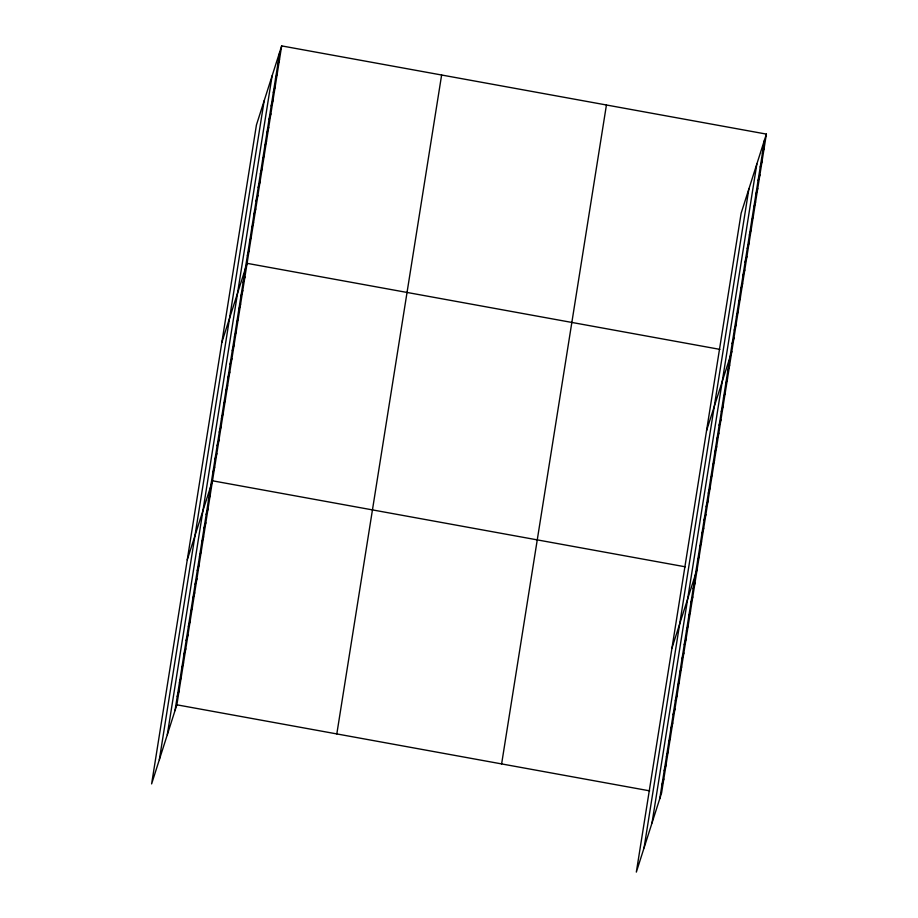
<?xml version="1.0" encoding="UTF-8"?>
<svg xmlns="http://www.w3.org/2000/svg" width="918" height="918" viewBox="0 0 918 918"><rect width="100%" height="100%" fill="white"/><g stroke="black" fill="none" stroke-linecap="round" stroke-linejoin="round"><path stroke-width="1.38" d="M159.342 759.702L264.154 100.785M167.294 734.767L272.107 75.85M175.017 710.566L279.829 51.649M281.665 45.9L256.432 124.974L151.619 783.903L176.853 704.817L281.665 45.9L766.381 134.097L661.568 793.026L636.335 872.1L741.147 213.183L766.381 134.097M336.814 733.93L441.627 75.001M501.618 763.914L606.431 104.996M644.057 847.899L748.87 188.982M652.021 822.964L756.834 164.047M659.744 798.763L764.556 139.846M277.672 65.235L279.497 59.486M275.503 78.822L277.339 73.084M273.346 92.42L275.182 86.671M271.189 106.006L273.013 100.257M269.02 119.592L270.856 113.855M266.863 133.19L268.699 127.441M264.694 146.777L266.53 141.028M262.537 160.363L264.373 154.626M260.379 173.961L262.204 168.212M258.21 187.547L260.046 181.798M256.053 201.134L257.889 195.396M253.884 214.732L255.72 208.983M251.727 228.318L253.563 222.569M249.57 241.904L251.394 236.167M247.401 255.502L249.237 249.753M221.835 342.425L247.08 263.34L719.896 349.379M243.075 282.675L244.911 276.938M240.918 296.273L242.754 290.524M238.76 309.859L240.596 304.11M236.592 323.446L238.428 317.708M234.434 337.044L236.27 331.295M232.277 350.63L234.101 344.881M230.108 364.216L231.944 358.479M227.951 377.814L229.787 372.065M225.782 391.401L227.618 385.652M223.625 404.987L225.461 399.25M221.468 418.585L223.292 412.836M219.299 432.171L221.135 426.422M217.141 445.758L218.977 440.02M214.973 459.356L216.809 453.607M212.815 472.942L214.651 467.193M187.249 559.865L212.483 480.791L685.31 566.819M208.432 500.539L210.256 494.791M206.194 514.539L208.03 508.79M203.968 528.538L205.804 522.79M201.742 542.538L203.578 536.8M199.516 556.549L201.352 550.8M197.29 570.548L199.126 564.799M195.064 584.548L196.9 578.799M192.837 598.547L194.673 592.81M190.611 612.558L192.447 606.809M188.385 626.558L190.221 620.809M186.159 640.557L187.983 634.808M183.933 654.557L185.757 648.808M181.695 668.556L183.531 662.819M179.469 682.567L181.305 676.818M177.243 696.567L179.079 690.818M762.388 153.432L764.224 147.683M760.23 167.03L762.066 161.281M758.061 180.617L759.897 174.868M755.904 194.203L757.74 188.465M753.747 207.801L755.571 202.052M751.578 221.387L753.414 215.638M749.421 234.974L751.257 229.236M747.263 248.571L749.088 242.822M745.095 262.158L746.931 256.409M742.937 275.744L744.773 270.007M740.769 289.342L742.605 283.593M738.611 302.929L740.447 297.18M736.454 316.515L738.279 310.777M734.285 330.113L736.121 324.364M732.128 343.699L733.964 337.95M706.562 430.622L731.795 351.548M727.802 370.883L729.638 365.135M725.645 384.47L727.469 378.721M723.476 398.056L725.312 392.319M721.318 411.654L723.154 405.905M719.15 425.241L720.986 419.492M716.992 438.827L718.828 433.089M714.835 452.425L716.66 446.676M712.666 466.011L714.502 460.262M710.509 479.598L712.345 473.86M708.352 493.195L710.176 487.447M706.183 506.782L708.019 501.033M704.026 520.368L705.862 514.631M701.857 533.966L703.693 528.217M699.7 547.553L701.536 541.804M697.542 561.139L699.367 555.401M671.976 648.062L697.21 568.988M693.147 588.736L694.983 582.987M690.921 602.736L692.757 596.987M688.695 616.735L690.531 610.998M686.469 630.746L688.305 624.997M684.243 644.746L686.079 638.997M682.017 658.745L683.841 652.996M679.79 672.745L681.615 666.996M677.553 686.744L679.389 681.007M675.327 700.755L677.163 695.006M673.101 714.755L674.937 709.006M670.874 728.754L672.71 723.005M668.648 742.754L670.484 737.016M666.422 756.765L668.258 751.016M664.196 770.764L666.032 765.015M661.97 784.764L663.806 779.015M176.853 704.817L649.68 790.857"/></g></svg>
